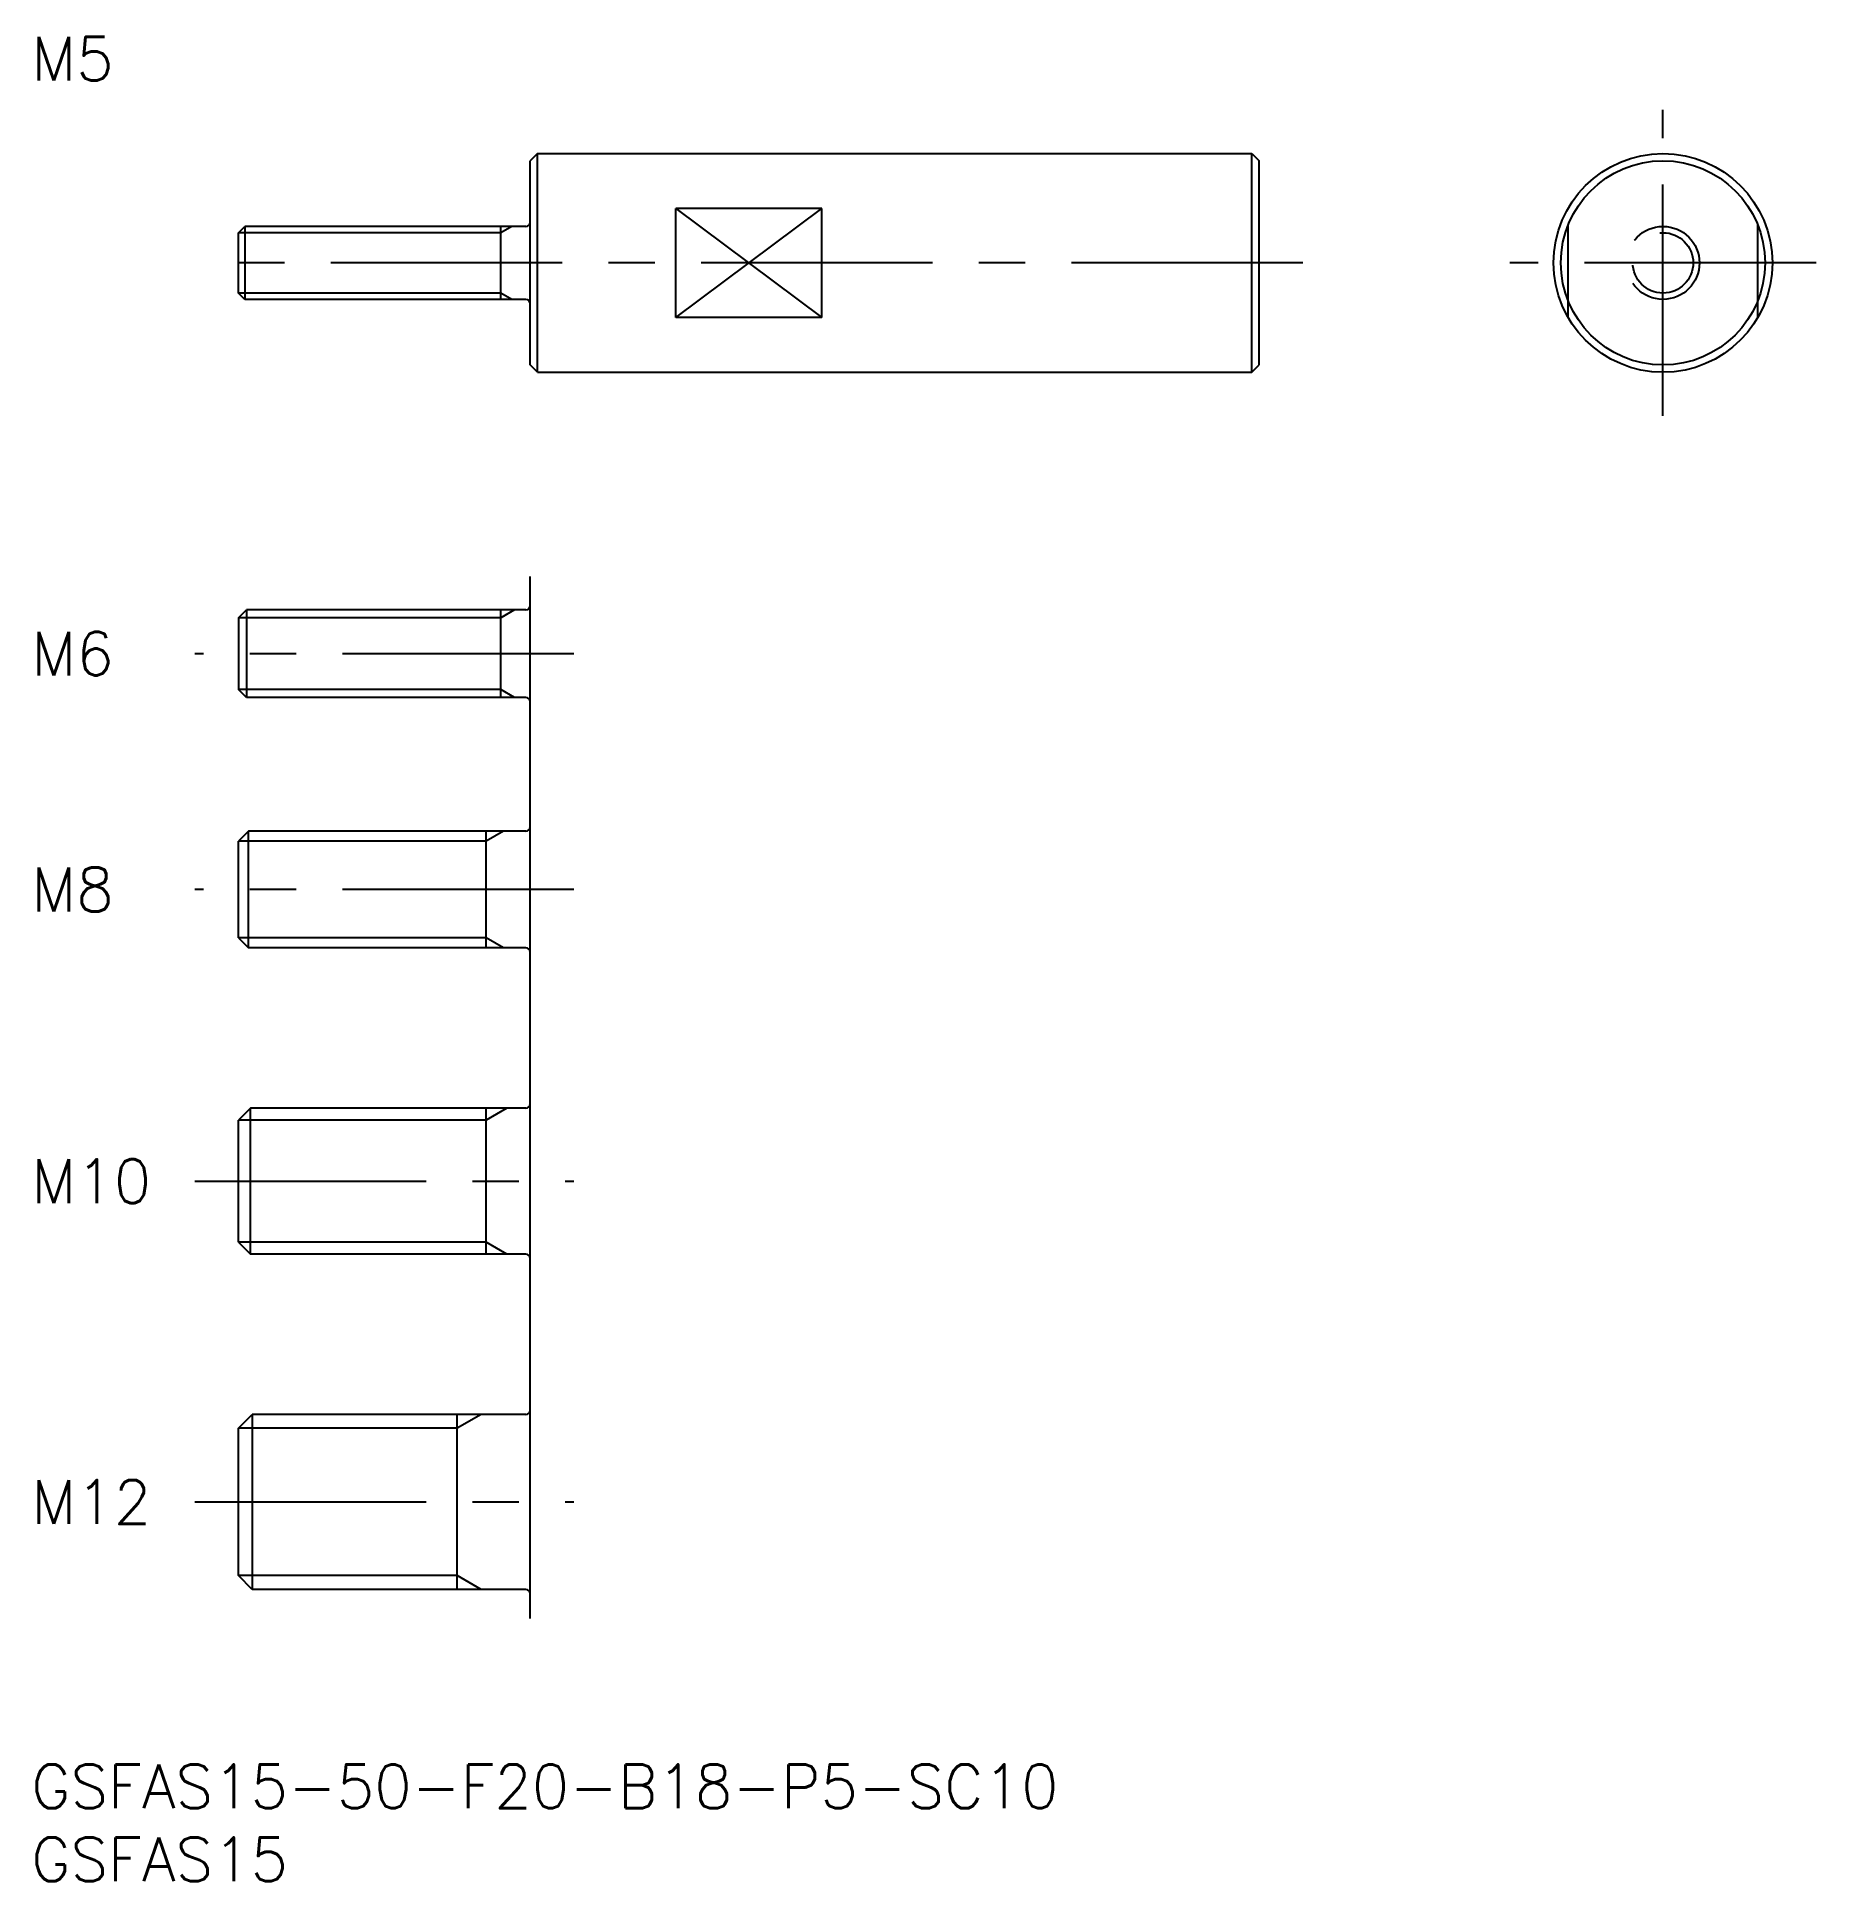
# Model space of a CAD drawing. Extents: x 0 to 122, y -8 to 118.
import ezdxf

# ---------------------------------------------------------------- set-up
doc = ezdxf.new("R2010")
doc.units = 0
doc.header["$LTSCALE"] = 0.5
doc.linetypes.add('CENTER', pattern=[50.8, 31.75, -6.35, 6.35, -6.35])
doc.linetypes.add('DASHED', pattern=[19.05, 12.7, -6.35])
for name, color, linetype in [('MSM_CENTER', 1, 'CENTER'), ('MSM_CONTINUOUS', 7, 'CONTINUOUS'), ('MSM_DASHED', 4, 'DASHED'), ('MSM_NARROW', 5, 'CONTINUOUS'), ('MSM_PART_NUMBER', 7, 'CONTINUOUS')]:
    doc.layers.add(name, color=color, linetype=linetype)
doc.styles.get("Standard").update_dxf_attribs({"font": 'txt.shx', "height": 1.5, "bigfont": 'bigfont.shx'})

# ---------------------------------------------------------------- blocks, each defined once
blk = doc.blocks.new('*U28')
at = {"layer": 'MSM_PART_NUMBER'}
blk.add_text('GSFAS15-50-F20-B18-P5-SC10', height=3, dxfattribs=at).set_placement((0, -3))
blk = doc.blocks.new('*U29')
at = {"layer": 'MSM_PART_NUMBER'}
blk.add_text('GSFAS15', height=3, dxfattribs=at).set_placement((0, -8))

msp = doc.modelspace()

# ---------------------------------------------------------------- linework, layer by layer
at = {"layer": 'MSM_CENTER'}
for p, q in [((111.91, 92.47), (111.91, 113.47)), ((87.21, 102.97), (11.21, 102.97)), ((122.41, 102.97), (101.41, 102.97)), ((37.21, 76.17), (11.21, 76.17)), ((37.21, 76.17), (11.21, 76.17)), ((37.21, 60), (11.21, 60)), ((11.21, 40), (37.21, 40)), ((11.21, 18), (37.21, 18))]:
    msp.add_line(p, q, dxfattribs=at)
at = {"layer": 'MSM_CONTINUOUS'}
for p, q in [((34.71, 110.47), (34.21, 109.97)), ((34.71, 95.47), (34.71, 110.47)), ((34.71, 110.47), (83.71, 110.47)), ((83.71, 95.47), (83.71, 110.47)), ((83.71, 110.47), (84.21, 109.97)), ((34.21, 95.97), (34.21, 109.97)), ((84.21, 95.97), (84.21, 109.97)), ((44.21, 99.23), (44.21, 106.71)), ((54.21, 106.71), (44.21, 106.71)), ((54.21, 99.23), (54.21, 106.71)), ((14.21, 105.03), (14.65, 105.47)), ((14.21, 100.9), (14.21, 105.03)), ((33.91, 105.47), (14.65, 105.47)), ((14.65, 105.47), (14.65, 100.47)), ((32.21, 100.47), (32.21, 105.47)), ((14.65, 100.47), (14.21, 100.9)), ((33.91, 100.47), (14.65, 100.47)), ((54.21, 99.23), (44.21, 99.23)), ((34.71, 95.47), (34.21, 95.97)), ((34.71, 95.47), (83.71, 95.47)), ((83.71, 95.47), (84.21, 95.97)), ((34.21, 10), (34.21, 81.47)), ((14.21, 78.63), (14.76, 79.17)), ((14.21, 78.63), (14.21, 73.71)), ((33.91, 79.17), (14.76, 79.17)), ((14.76, 79.17), (14.76, 73.17)), ((32.21, 73.17), (32.21, 79.17)), ((14.76, 73.17), (14.21, 73.71)), ((33.91, 73.17), (14.76, 73.17)), ((14.89, 64), (14.21, 63.32)), ((14.21, 56.68), (14.21, 63.32)), ((33.91, 64), (14.89, 64)), ((14.89, 56), (14.89, 64)), ((31.21, 56), (31.21, 64)), ((14.21, 56.68), (14.89, 56)), ((33.91, 56), (14.89, 56)), ((15.03, 45), (14.21, 44.19)), ((33.91, 45), (15.03, 45)), ((15.03, 35), (15.03, 45)), ((31.21, 35), (31.21, 45)), ((14.21, 35.81), (14.21, 44.19)), ((14.21, 35.81), (15.03, 35)), ((33.91, 35), (15.03, 35)), ((14.21, 23.05), (15.16, 24)), ((14.21, 12.95), (14.21, 23.05)), ((33.91, 24), (15.16, 24)), ((15.16, 24), (15.16, 12)), ((29.21, 12), (29.21, 24)), ((15.16, 12), (14.21, 12.95)), ((33.91, 12), (15.16, 12))]:
    msp.add_line(p, q, dxfattribs=at)
for radius in [7.5, 7]:
    msp.add_circle((111.91, 102.97), radius, dxfattribs=at)
for centre, start, end in [((33.91, 105.77), 270, 0), ((33.91, 100.17), 0, 90), ((33.91, 79.47), 270, 0), ((33.91, 72.87), 0, 90), ((33.91, 64.3), 270, 0), ((33.91, 55.7), 0, 90), ((33.91, 45.3), 270, 0), ((33.91, 34.7), 0, 90), ((33.91, 24.3), 270, 0), ((33.91, 11.7), 0, 90)]:
    msp.add_arc(centre, 0.3, start, end, dxfattribs=at)
at = {"layer": 'MSM_DASHED'}
for p, q in [((105.41, 99.23), (105.41, 106.71)), ((118.41, 99.23), (118.41, 106.71))]:
    msp.add_line(p, q, dxfattribs=at)
for radius in [2.5, 2.07]:
    msp.add_circle((111.91, 102.97), radius, dxfattribs=at)
at = {"layer": 'MSM_NARROW'}
for p, q in [((44.21, 106.71), (54.21, 99.23)), ((44.21, 99.23), (54.21, 106.71)), ((32.21, 105.03), (14.21, 105.03)), ((32.96, 105.47), (32.21, 105.03)), ((32.21, 100.9), (14.21, 100.9)), ((32.96, 100.47), (32.21, 100.9)), ((32.21, 78.63), (14.21, 78.63)), ((33.15, 79.17), (32.21, 78.63)), ((32.21, 73.71), (14.21, 73.71)), ((33.15, 73.17), (32.21, 73.71)), ((31.21, 63.32), (14.21, 63.32)), ((32.39, 64), (31.21, 63.32)), ((31.21, 56.68), (14.21, 56.68)), ((32.39, 56), (31.21, 56.68)), ((32.62, 45), (31.21, 44.19)), ((31.21, 44.19), (14.21, 44.19)), ((31.21, 35.81), (14.21, 35.81)), ((32.62, 35), (31.21, 35.81)), ((29.21, 23.05), (14.21, 23.05)), ((30.85, 24), (29.21, 23.05)), ((29.21, 12.95), (14.21, 12.95)), ((30.85, 12), (29.21, 12.95))]:
    msp.add_line(p, q, dxfattribs=at)

# ---------------------------------------------------------------- block references
at = {"layer": 'MSM_CONTINUOUS'}
for name in ['*U28', '*U29']:
    msp.add_blockref(name, (0, 0), dxfattribs=at)

# ---------------------------------------------------------------- texts
at = {"layer": 'MSM_PART_NUMBER'}
for s, p in [('M5', (0, 115.47)), ('M6', (0, 74.67)), ('M8', (0, 58.5)), ('M10', (0, 38.5)), ('M12', (0, 16.5))]:
    msp.add_text(s, height=3, dxfattribs=at).set_placement(p)

doc.saveas('drawing.dxf')
